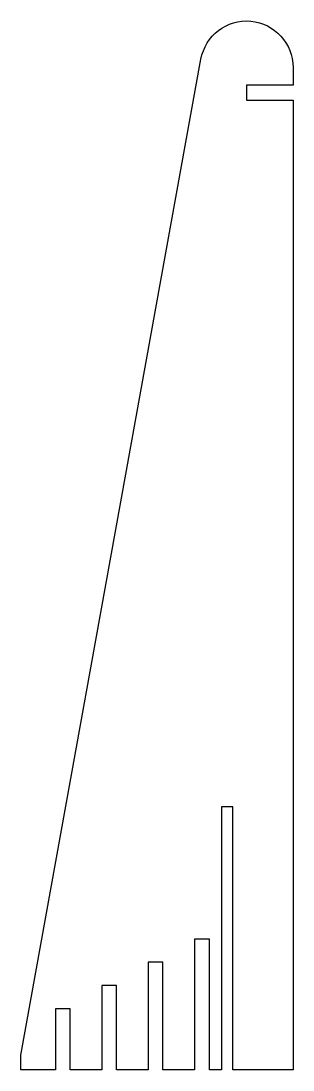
# Model space of a CAD drawing. Header units: millimetres. Extents: x -133 to -74, y -3 to 222.
import ezdxf

# ---------------------------------------------------------------- set-up
doc = ezdxf.new("R2010")
doc.units = ezdxf.units.MM
doc.layers.get('0').update_dxf_attribs({"linetype": 'CONTINUOUS'})

msp = doc.modelspace()

# ---------------------------------------------------------------- linework, layer by layer
msp.add_lwpolyline([(-84.01, 208.66), (-84.01, 205.48), (-74.01, 205.48), (-74.01, -3.17), (-87.01, -3.17), (-87.01, 53.47), (-89.39, 53.47), (-89.39, 0), (-89.4, 0), (-89.4, -3.17), (-92.04, -3.17), (-92.04, 25), (-95.21, 25), (-95.21, -3.17), (-102.04, -3.17), (-102.04, 20), (-105.21, 20), (-105.21, -3.17), (-112.04, -3.17), (-112.04, 15), (-115.21, 15), (-115.21, -3.17), (-122.04, -3.17), (-122.04, 10), (-125.21, 10), (-125.21, -3.17), (-132.63, -3.17), (-132.63, 0), (-93.85, 214.26, -0.914254), (-74.01, 212.48), (-74.01, 208.66)], format="xyb", close=True)

doc.saveas('drawing.dxf')
